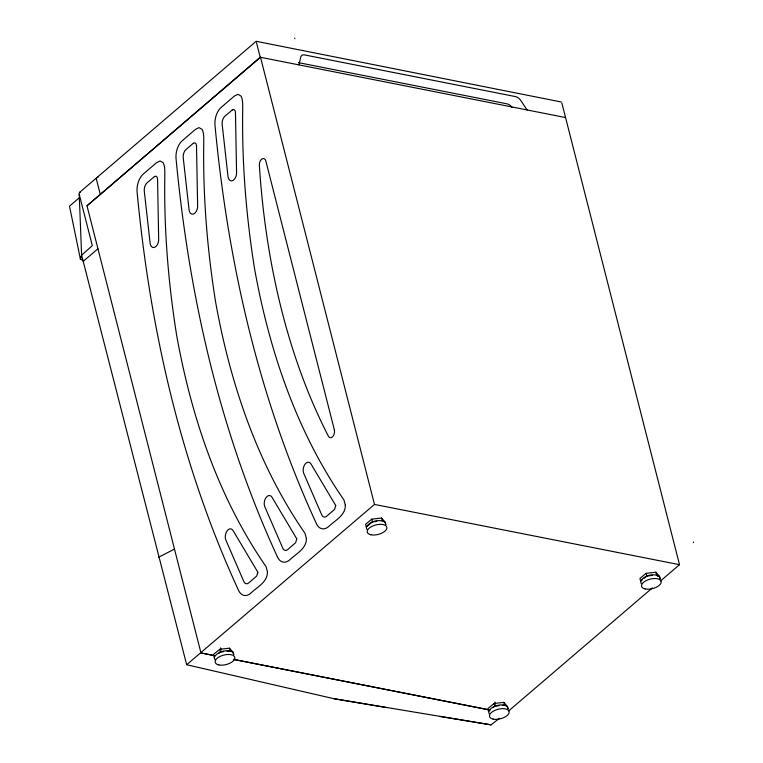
<?xml version="1.0" encoding="UTF-8"?>
<svg xmlns="http://www.w3.org/2000/svg" width="763" height="763" viewBox="0 0 763 763"><rect width="100%" height="100%" fill="white"/><g stroke="black" fill="none" stroke-linecap="round" stroke-linejoin="round"><path stroke-width="1.14" d="M80.554 257.112L80.468 259.458L82.738 260.03M298.924 64.884L300.832 56.853A6.6 4.12 49.4 0 1 304.551 54.926L515.492 96.596A6.6 4.12 49.4 0 1 520.633 100.268L527.061 109.948M214.269 657.105C217.999 651.22 227.193 648.817 233.22 652.432L233.764 654.912L233.068 652.184L229.51 648.188L219.763 649.284L213.573 654.377L214.813 659.585M213.735 655.484L200.965 652.947L86.992 205.81L260.202 57.235L565.564 117.55M79.648 192.352L256.158 41.288L561.234 101.984M79.323 197.76L69.5 206.172L80.468 259.458L81.612 255.166L79.228 194.327A3.224 2.012 49.4 0 1 80.401 192.057M86.992 205.81L260.517 57.292L374.49 504.438L186.668 664.726L81.612 255.166L92.313 245.676L79.228 194.327M83.196 261.385L97.941 248.767M508.702 710.878L652.403 587.891M660.539 580.929L679.509 564.687L561.835 102.938M376.846 521.387L372.516 521.873L366.326 526.966C370.055 521.081 379.249 518.668 385.277 522.293L385.82 524.772L385.124 522.045L381.567 518.048L371.819 519.145L365.63 524.238L366.869 529.446M218.695 653.471L220.459 652.012L223.712 651.65M642.408 579.699L640.643 581.148C644.373 575.264 653.567 572.86 659.585 576.485L660.129 578.964L659.442 576.227L655.884 572.231L646.137 573.328L639.947 578.421L641.187 583.628M644.182 578.24L646.833 576.055L652.251 575.445M490.351 709.838L488.587 711.297C492.316 705.403 501.51 703 507.538 706.624L508.082 709.104L507.385 706.366L503.828 702.37L494.081 703.467L487.891 708.56L489.131 713.767M493.012 707.654L494.777 706.195L499.107 705.708M439.66 716.39L491.057 724.85L499.46 718.298M158.618 557.257L174.489 549.064M226.954 651.278L230.207 650.915L229.51 648.188M502.359 705.346L504.524 705.098L503.828 702.37M186.668 664.726L334.013 698.727L491.057 724.85M334.013 698.727L386.688 707.587M298.419 62.633L507.023 103.844A6.6 4.12 49.4 0 1 512.173 107.516M374.49 504.438L679.509 564.687M200.965 652.947L213.821 655.484M233.688 659.413L488.463 709.733L233.459 659.404M658.002 576.561L656.581 574.959L655.884 572.231M693.357 542.054L693.5 542.607M646.137 573.328L646.833 576.055M494.929 702.074L495.483 704.259M494.081 703.467L494.777 706.195M294.69 38.15L294.833 38.703M381.567 518.048L382.263 520.776M256.473 42.623L260.202 57.235M371.819 519.145L372.516 521.873M220.612 647.892L221.165 650.076M219.763 649.284L220.459 652.012M100.211 194.164L96.491 179.553A3.224 2.012 49.4 0 1 97.969 177.274M257.827 572.174L256.692 576.046L248.652 582.999A6.447 3.958 -78.8 0 1 243.817 581.482L225.714 539.708A6.867 4.206 -78.8 0 1 227.279 530.666A6.867 4.206 -78.8 0 1 233.001 530.466L257.827 572.174M296.778 538.85L295.634 542.712L287.603 549.665A6.447 3.958 -78.8 0 1 282.768 548.149L264.656 506.374A6.867 4.206 -78.8 0 1 266.23 497.333A6.867 4.206 -78.8 0 1 271.943 497.133L296.778 538.85M335.72 505.516L334.585 509.388L326.545 516.332A6.447 3.958 -78.8 0 1 321.709 514.815L303.607 473.041A6.867 4.206 -78.8 0 1 305.171 464.009A6.867 4.206 -78.8 0 1 310.894 463.799L335.72 505.516M267.441 571.773C267.689 582.198 257.15 586.938 250.722 593.271A16.137 9.89 -78.8 0 1 238.733 590.762C180.86 465.468 150.044 329.091 137.111 192.095A15.46 9.48 -78.8 0 1 143.759 173.64L156.491 162.738L160.077 160.955L163.225 162.777C165.266 167.173 164.751 171.99 164.798 176.692C163.969 229.701 168.28 282.653 176.596 334.986C191.322 416.913 218.466 497.753 266.058 566.671L267.441 571.773M306.383 538.44C306.631 548.864 296.101 553.604 289.673 559.937A16.137 9.89 -78.8 0 1 277.684 557.429C219.801 432.144 188.995 295.758 176.062 158.761A15.46 9.48 -78.8 0 1 182.71 140.306L195.433 129.405L199.029 127.621L202.166 129.443C204.207 133.84 203.692 138.656 203.74 143.358C202.92 196.368 207.221 249.32 215.547 301.652C230.264 383.579 257.408 464.419 305 533.337L306.383 538.44M345.334 505.106C345.582 515.53 335.043 520.271 328.615 526.604A16.137 9.89 -78.8 0 1 316.626 524.095C258.752 398.811 227.937 262.424 215.004 125.428A15.46 9.48 -78.8 0 1 221.651 106.973L234.384 96.071L237.97 94.288L241.118 96.109C243.159 100.506 242.644 105.323 242.691 110.025C241.861 163.034 246.172 215.986 254.489 268.328C269.215 350.246 296.359 431.085 343.951 500.003L345.334 505.106M232.362 109.882L225.047 116.09A7.01 4.301 -78.8 0 0 222.147 124.245L228.013 176.491A6.829 4.187 -78.8 0 0 232.849 180.526A6.829 4.187 -78.8 0 0 236.559 172.19L235.452 112.352L234.975 110.406L233.802 109.471L232.362 109.882M193.411 143.215L186.105 149.424A7.01 4.301 -78.8 0 0 183.206 157.579L189.071 209.825A6.829 4.187 -78.8 0 0 193.897 213.859A6.829 4.187 -78.8 0 0 197.617 205.524L196.501 145.685L196.024 143.74L194.851 142.805L193.411 143.215M154.469 176.549L147.154 182.758A7.01 4.301 -78.8 0 0 144.264 190.903L150.12 243.159A6.829 4.187 -78.8 0 0 154.956 247.193A6.829 4.187 -78.8 0 0 158.666 238.848L157.559 179.019L157.083 177.073L155.91 176.129L154.469 176.549M334.337 429.76L265.858 161.079A5.322 3.262 -78.8 0 0 261.957 158.971A5.322 3.262 -78.8 0 0 259.353 165.285A641.569 393.298 -78.8 0 0 328.405 436.207A5.322 3.262 -78.8 0 0 332.716 436.598A5.322 3.262 -78.8 0 0 334.337 429.76M645.164 588.96A10.1 4.902 -14.3 0 0 661.101 582.77A10.1 4.902 -14.3 0 0 647.806 579.861A10.1 4.902 -14.3 0 0 645.164 588.96M370.847 534.768A10.1 4.902 -14.3 0 0 386.784 528.578A10.1 4.902 -14.3 0 0 373.489 525.678A10.1 4.902 -14.3 0 0 370.847 534.768M218.79 664.907A10.1 4.902 -14.3 0 0 234.727 658.717A10.1 4.902 -14.3 0 0 221.432 655.818A10.1 4.902 -14.3 0 0 218.79 664.907M493.108 719.099A10.1 4.902 -14.3 0 0 509.045 712.909A10.1 4.902 -14.3 0 0 495.75 710A10.1 4.902 -14.3 0 0 493.108 719.099"/></g></svg>
